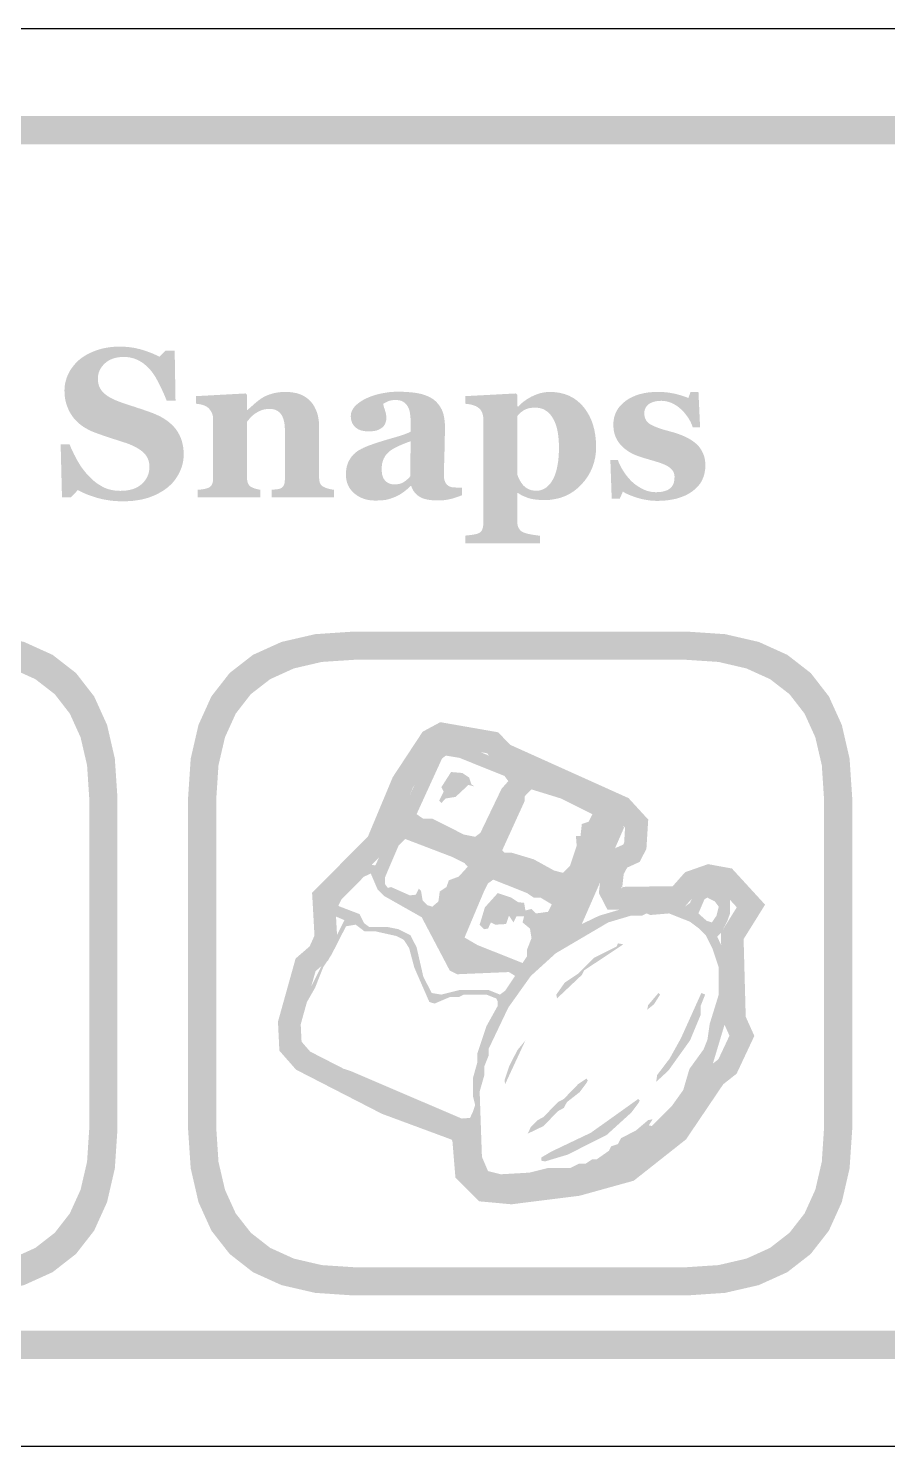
# Model space of a CAD drawing. Header units: millimetres. Extents: x 6 to 594, y 82 to 394.
# Drawn here: x 41.44 to 53.6, y 183.76 to 203.84 of the extents above; entities that cross this region are included whole.
import ezdxf

# ---------------------------------------------------------------- set-up
doc = ezdxf.new("R2010")
doc.units = ezdxf.units.MM
doc.layers.add('CUT', color=1, linetype='Continuous')
doc.layers.add('RASTER', color=7, linetype='Continuous')

msp = doc.modelspace()

# ---------------------------------------------------------------- hatches: boundary and pattern name
at = {"layer": 'RASTER'}
h = msp.add_hatch(color=7, dxfattribs=at)
h.paths.add_polyline_path([(7.2, 200.4), (7.234, 200.916), (7.337, 201.363), (7.509, 201.741), (7.75, 202.05), (8.059, 202.291), (8.438, 202.463), (8.884, 202.566), (9.4, 202.6), (66.6, 202.6), (67.116, 202.566), (67.563, 202.463), (67.941, 202.291), (68.25, 202.05), (68.491, 201.741), (68.663, 201.363), (68.766, 200.916), (68.8, 200.4), (68.8, 187.2), (68.766, 186.684), (68.663, 186.238), (68.491, 185.859), (68.25, 185.55), (67.941, 185.309), (67.563, 185.138), (67.116, 185.034), (66.6, 185), (9.4, 185), (8.884, 185.034), (8.438, 185.138), (8.059, 185.309), (7.75, 185.55), (7.509, 185.859), (7.337, 186.238), (7.234, 186.684), (7.2, 187.2)])
h.paths.add_polyline_path([(7.6, 200.4), (7.6, 187.2), (7.628, 186.778), (7.712, 186.413), (7.853, 186.103), (8.05, 185.85), (8.303, 185.653), (8.612, 185.513), (8.978, 185.428), (9.4, 185.4), (66.6, 185.4), (67.022, 185.428), (67.387, 185.513), (67.697, 185.653), (67.95, 185.85), (68.147, 186.103), (68.288, 186.413), (68.372, 186.778), (68.4, 187.2), (68.4, 200.4), (68.372, 200.822), (68.288, 201.188), (68.147, 201.497), (67.95, 201.75), (67.697, 201.947), (67.387, 202.088), (67.022, 202.172), (66.6, 202.2), (9.4, 202.2), (8.978, 202.172), (8.612, 202.088), (8.303, 201.947), (8.05, 201.75), (7.853, 201.497), (7.712, 201.188), (7.628, 200.822), (7.6, 200.4)])
for points in [[(42.775, 197.144), (42.727, 197.145), (42.681, 197.147), (42.635, 197.151), (42.591, 197.156), (42.547, 197.163), (42.503, 197.171), (42.461, 197.18), (42.419, 197.191), (42.379, 197.203), (42.34, 197.216), (42.303, 197.229), (42.267, 197.242), (42.233, 197.257), (42.201, 197.271), (42.17, 197.287), (42.14, 197.303), (42.039, 197.2), (41.915, 197.2), (41.896, 197.951), (42.022, 197.951), (42.033, 197.925), (42.044, 197.897), (42.057, 197.87), (42.07, 197.842), (42.084, 197.813), (42.099, 197.784), (42.114, 197.755), (42.13, 197.726), (42.147, 197.697), (42.164, 197.668), (42.182, 197.64), (42.201, 197.613), (42.221, 197.587), (42.241, 197.562), (42.261, 197.537), (42.282, 197.513), (42.305, 197.49), (42.328, 197.467), (42.352, 197.445), (42.377, 197.424), (42.402, 197.405), (42.428, 197.387), (42.455, 197.37), (42.482, 197.354), (42.511, 197.339), (42.54, 197.327), (42.571, 197.316), (42.602, 197.308), (42.635, 197.301), (42.669, 197.296), (42.705, 197.293), (42.741, 197.292), (42.789, 197.294), (42.835, 197.298), (42.877, 197.306), (42.917, 197.317), (42.954, 197.33), (42.987, 197.347), (43.018, 197.367), (43.046, 197.39), (43.071, 197.415), (43.093, 197.442), (43.111, 197.47), (43.126, 197.5), (43.138, 197.531), (43.146, 197.564), (43.151, 197.599), (43.153, 197.635), (43.151, 197.665), (43.147, 197.693), (43.14, 197.721), (43.13, 197.747), (43.117, 197.772), (43.102, 197.796), (43.084, 197.818), (43.063, 197.839), (43.038, 197.86), (43.011, 197.879), (42.981, 197.898), (42.948, 197.916), (42.911, 197.934), (42.872, 197.951), (42.829, 197.967), (42.783, 197.982), (42.753, 197.992), (42.723, 198.002), (42.694, 198.011), (42.665, 198.02), (42.637, 198.029), (42.61, 198.038), (42.583, 198.047), (42.557, 198.055), (42.532, 198.064), (42.506, 198.072), (42.481, 198.081), (42.457, 198.09), (42.433, 198.098), (42.409, 198.107), (42.386, 198.116), (42.363, 198.124), (42.312, 198.146), (42.265, 198.171), (42.221, 198.197), (42.18, 198.226), (42.143, 198.257), (42.109, 198.29), (42.079, 198.325), (42.052, 198.363), (42.028, 198.402), (42.007, 198.443), (41.99, 198.485), (41.975, 198.528), (41.964, 198.571), (41.956, 198.617), (41.952, 198.663), (41.95, 198.71), (41.951, 198.741), (41.953, 198.77), (41.957, 198.8), (41.963, 198.829), (41.971, 198.859), (41.98, 198.887), (41.99, 198.916), (42.003, 198.944), (42.017, 198.972), (42.032, 198.999), (42.049, 199.025), (42.068, 199.05), (42.087, 199.075), (42.109, 199.099), (42.132, 199.123), (42.156, 199.145), (42.182, 199.166), (42.208, 199.185), (42.237, 199.204), (42.267, 199.221), (42.299, 199.238), (42.332, 199.253), (42.367, 199.268), (42.404, 199.282), (42.442, 199.294), (42.481, 199.305), (42.521, 199.314), (42.562, 199.321), (42.603, 199.327), (42.645, 199.331), (42.688, 199.333), (42.732, 199.334), (42.775, 199.334), (42.817, 199.331), (42.859, 199.328), (42.9, 199.322), (42.94, 199.316), (42.979, 199.307), (43.018, 199.298), (43.056, 199.287), (43.093, 199.275), (43.127, 199.263), (43.16, 199.251), (43.191, 199.239), (43.219, 199.227), (43.246, 199.215), (43.271, 199.203), (43.293, 199.191), (43.383, 199.279), (43.51, 199.279), (43.522, 198.57), (43.396, 198.57), (43.385, 198.598), (43.373, 198.627), (43.361, 198.656), (43.348, 198.685), (43.335, 198.714), (43.321, 198.744), (43.307, 198.774), (43.292, 198.803), (43.278, 198.832), (43.262, 198.86), (43.247, 198.887), (43.232, 198.913), (43.216, 198.937), (43.2, 198.96), (43.184, 198.981), (43.167, 199.002), (43.149, 199.022), (43.13, 199.042), (43.11, 199.061), (43.09, 199.078), (43.069, 199.095), (43.047, 199.11), (43.025, 199.124), (43.002, 199.137), (42.978, 199.149), (42.953, 199.159), (42.927, 199.168), (42.9, 199.175), (42.872, 199.181), (42.843, 199.185), (42.813, 199.187), (42.782, 199.188), (42.743, 199.186), (42.706, 199.182), (42.671, 199.175), (42.638, 199.165), (42.607, 199.153), (42.577, 199.138), (42.549, 199.119), (42.523, 199.098), (42.5, 199.075), (42.48, 199.051), (42.462, 199.025), (42.448, 198.998), (42.437, 198.97), (42.429, 198.941), (42.425, 198.91), (42.423, 198.877), (42.424, 198.847), (42.429, 198.818), (42.435, 198.79), (42.445, 198.764), (42.457, 198.739), (42.472, 198.716), (42.49, 198.694), (42.51, 198.674), (42.534, 198.654), (42.56, 198.635), (42.589, 198.617), (42.622, 198.599), (42.657, 198.582), (42.696, 198.566), (42.737, 198.55), (42.782, 198.534), (42.809, 198.525), (42.836, 198.516), (42.864, 198.507), (42.891, 198.498), (42.919, 198.489), (42.947, 198.48), (42.975, 198.47), (43.003, 198.461), (43.031, 198.452), (43.058, 198.443), (43.084, 198.434), (43.11, 198.425), (43.134, 198.417), (43.158, 198.408), (43.181, 198.399), (43.204, 198.391), (43.255, 198.369), (43.304, 198.346), (43.349, 198.321), (43.391, 198.293), (43.43, 198.264), (43.465, 198.233), (43.498, 198.2), (43.527, 198.165), (43.553, 198.127), (43.575, 198.088), (43.594, 198.047), (43.61, 198.003), (43.622, 197.957), (43.631, 197.909), (43.636, 197.859), (43.637, 197.806), (43.636, 197.773), (43.634, 197.74), (43.629, 197.707), (43.622, 197.674), (43.613, 197.641), (43.602, 197.609), (43.589, 197.577), (43.574, 197.546), (43.558, 197.515), (43.54, 197.485), (43.521, 197.457), (43.5, 197.43), (43.479, 197.405), (43.455, 197.381), (43.431, 197.358), (43.405, 197.336), (43.375, 197.314), (43.344, 197.293), (43.312, 197.273), (43.278, 197.255), (43.244, 197.237), (43.208, 197.222), (43.171, 197.207), (43.134, 197.194), (43.094, 197.182), (43.053, 197.172), (43.011, 197.164), (42.967, 197.157), (42.921, 197.151), (42.874, 197.147), (42.825, 197.145), (42.775, 197.144)], [(45.767, 197.2), (44.885, 197.2), (44.885, 197.307), (44.893, 197.308), (44.9, 197.308), (44.908, 197.309), (44.916, 197.31), (44.925, 197.311), (44.934, 197.312), (44.943, 197.313), (44.953, 197.314), (44.962, 197.315), (44.971, 197.317), (44.98, 197.318), (44.988, 197.32), (44.995, 197.322), (45.001, 197.324), (45.008, 197.326), (45.013, 197.329), (45.02, 197.333), (45.027, 197.338), (45.034, 197.343), (45.039, 197.349), (45.045, 197.355), (45.049, 197.361), (45.053, 197.368), (45.057, 197.376), (45.06, 197.384), (45.063, 197.393), (45.065, 197.403), (45.067, 197.414), (45.068, 197.426), (45.069, 197.438), (45.07, 197.452), (45.07, 197.467), (45.07, 198.152), (45.069, 198.188), (45.067, 198.222), (45.062, 198.254), (45.056, 198.283), (45.049, 198.31), (45.039, 198.335), (45.028, 198.357), (45.015, 198.377), (45.001, 198.395), (44.984, 198.41), (44.967, 198.423), (44.947, 198.434), (44.926, 198.442), (44.903, 198.448), (44.879, 198.451), (44.853, 198.452), (44.839, 198.452), (44.824, 198.451), (44.81, 198.45), (44.797, 198.448), (44.783, 198.446), (44.77, 198.443), (44.757, 198.439), (44.744, 198.435), (44.732, 198.43), (44.719, 198.425), (44.707, 198.419), (44.694, 198.413), (44.682, 198.407), (44.67, 198.399), (44.657, 198.392), (44.645, 198.384), (44.635, 198.376), (44.625, 198.369), (44.616, 198.361), (44.607, 198.354), (44.599, 198.346), (44.591, 198.339), (44.584, 198.331), (44.577, 198.324), (44.571, 198.316), (44.565, 198.309), (44.559, 198.301), (44.554, 198.295), (44.548, 198.288), (44.543, 198.282), (44.538, 198.275), (44.534, 198.269), (44.534, 197.483), (44.534, 197.47), (44.535, 197.458), (44.536, 197.447), (44.538, 197.436), (44.54, 197.425), (44.542, 197.415), (44.545, 197.406), (44.549, 197.397), (44.553, 197.389), (44.557, 197.381), (44.562, 197.374), (44.568, 197.367), (44.574, 197.361), (44.581, 197.355), (44.589, 197.35), (44.597, 197.345), (44.603, 197.342), (44.609, 197.339), (44.616, 197.336), (44.623, 197.333), (44.631, 197.33), (44.639, 197.327), (44.647, 197.324), (44.656, 197.322), (44.664, 197.319), (44.673, 197.317), (44.682, 197.315), (44.69, 197.313), (44.699, 197.311), (44.707, 197.309), (44.716, 197.308), (44.724, 197.307), (44.724, 197.2), (43.834, 197.2), (43.834, 197.307), (43.843, 197.308), (43.852, 197.309), (43.861, 197.309), (43.871, 197.31), (43.88, 197.311), (43.889, 197.313), (43.898, 197.314), (43.908, 197.315), (43.917, 197.316), (43.926, 197.318), (43.934, 197.319), (43.942, 197.321), (43.95, 197.323), (43.958, 197.325), (43.965, 197.327), (43.971, 197.329), (43.983, 197.333), (43.993, 197.338), (44.002, 197.343), (44.011, 197.349), (44.019, 197.356), (44.025, 197.363), (44.031, 197.371), (44.036, 197.379), (44.04, 197.387), (44.044, 197.397), (44.047, 197.407), (44.049, 197.418), (44.051, 197.429), (44.052, 197.441), (44.053, 197.453), (44.053, 197.467), (44.053, 198.319), (44.053, 198.33), (44.052, 198.342), (44.05, 198.353), (44.048, 198.364), (44.044, 198.375), (44.04, 198.386), (44.036, 198.397), (44.03, 198.408), (44.024, 198.419), (44.017, 198.429), (44.01, 198.439), (44.003, 198.448), (43.995, 198.457), (43.987, 198.465), (43.978, 198.473), (43.969, 198.48), (43.962, 198.485), (43.954, 198.489), (43.947, 198.493), (43.939, 198.496), (43.93, 198.5), (43.921, 198.503), (43.912, 198.507), (43.902, 198.51), (43.892, 198.512), (43.881, 198.515), (43.871, 198.517), (43.86, 198.519), (43.848, 198.521), (43.837, 198.523), (43.825, 198.524), (43.813, 198.526), (43.813, 198.633), (44.512, 198.671), (44.534, 198.649), (44.534, 198.436), (44.54, 198.436), (44.55, 198.446), (44.561, 198.456), (44.573, 198.466), (44.585, 198.477), (44.598, 198.488), (44.611, 198.499), (44.625, 198.512), (44.639, 198.524), (44.654, 198.537), (44.668, 198.549), (44.682, 198.56), (44.696, 198.571), (44.709, 198.581), (44.722, 198.59), (44.735, 198.599), (44.748, 198.608), (44.762, 198.616), (44.777, 198.625), (44.793, 198.633), (44.81, 198.64), (44.829, 198.648), (44.848, 198.655), (44.868, 198.661), (44.89, 198.668), (44.912, 198.674), (44.935, 198.679), (44.957, 198.683), (44.981, 198.686), (45.004, 198.689), (45.028, 198.691), (45.053, 198.692), (45.077, 198.693), (45.135, 198.691), (45.189, 198.684), (45.24, 198.674), (45.286, 198.659), (45.329, 198.64), (45.368, 198.616), (45.404, 198.589), (45.436, 198.557), (45.464, 198.522), (45.488, 198.484), (45.508, 198.443), (45.525, 198.4), (45.538, 198.353), (45.547, 198.304), (45.553, 198.252), (45.555, 198.198), (45.555, 197.48), (45.555, 197.467), (45.556, 197.454), (45.557, 197.442), (45.559, 197.431), (45.561, 197.421), (45.564, 197.411), (45.567, 197.402), (45.571, 197.393), (45.576, 197.386), (45.581, 197.378), (45.587, 197.371), (45.594, 197.364), (45.602, 197.358), (45.611, 197.352), (45.621, 197.347), (45.631, 197.342), (45.637, 197.34), (45.644, 197.337), (45.65, 197.334), (45.657, 197.332), (45.665, 197.329), (45.672, 197.327), (45.681, 197.324), (45.689, 197.322), (45.698, 197.319), (45.707, 197.317), (45.716, 197.315), (45.726, 197.313), (45.736, 197.311), (45.746, 197.309), (45.756, 197.308), (45.767, 197.307)], [(50.342, 197.15), (50.307, 197.151), (50.271, 197.153), (50.236, 197.156), (50.202, 197.161), (50.167, 197.167), (50.133, 197.174), (50.098, 197.182), (50.064, 197.192), (50.032, 197.202), (50.001, 197.213), (49.971, 197.224), (49.944, 197.235), (49.919, 197.246), (49.895, 197.257), (49.874, 197.269), (49.854, 197.281), (49.81, 197.181), (49.696, 197.181), (49.677, 197.727), (49.784, 197.727), (49.79, 197.711), (49.797, 197.693), (49.805, 197.676), (49.813, 197.657), (49.823, 197.638), (49.833, 197.619), (49.845, 197.599), (49.857, 197.579), (49.87, 197.558), (49.884, 197.538), (49.898, 197.519), (49.912, 197.5), (49.927, 197.482), (49.942, 197.464), (49.958, 197.447), (49.974, 197.43), (49.992, 197.414), (50.01, 197.398), (50.029, 197.383), (50.048, 197.369), (50.068, 197.356), (50.089, 197.343), (50.11, 197.33), (50.132, 197.319), (50.154, 197.308), (50.177, 197.299), (50.2, 197.291), (50.224, 197.285), (50.247, 197.28), (50.272, 197.276), (50.296, 197.274), (50.322, 197.273), (50.354, 197.274), (50.384, 197.276), (50.412, 197.281), (50.438, 197.286), (50.462, 197.294), (50.483, 197.302), (50.503, 197.313), (50.52, 197.325), (50.535, 197.339), (50.549, 197.355), (50.56, 197.372), (50.569, 197.391), (50.576, 197.412), (50.581, 197.435), (50.584, 197.459), (50.585, 197.486), (50.585, 197.5), (50.583, 197.514), (50.581, 197.527), (50.578, 197.539), (50.574, 197.551), (50.569, 197.562), (50.563, 197.572), (50.556, 197.582), (50.548, 197.592), (50.54, 197.601), (50.531, 197.609), (50.521, 197.618), (50.511, 197.626), (50.5, 197.634), (50.488, 197.641), (50.475, 197.648), (50.461, 197.655), (50.446, 197.662), (50.431, 197.669), (50.415, 197.675), (50.4, 197.681), (50.383, 197.687), (50.367, 197.693), (50.35, 197.698), (50.333, 197.703), (50.314, 197.709), (50.295, 197.715), (50.274, 197.721), (50.253, 197.727), (50.23, 197.734), (50.207, 197.741), (50.182, 197.748), (50.158, 197.755), (50.134, 197.763), (50.112, 197.77), (50.09, 197.777), (50.069, 197.785), (50.049, 197.792), (50.03, 197.8), (50.012, 197.807), (49.994, 197.815), (49.976, 197.824), (49.958, 197.835), (49.939, 197.846), (49.921, 197.858), (49.902, 197.872), (49.883, 197.886), (49.865, 197.902), (49.848, 197.916), (49.833, 197.932), (49.819, 197.948), (49.805, 197.965), (49.792, 197.982), (49.78, 198.001), (49.769, 198.02), (49.759, 198.039), (49.75, 198.06), (49.742, 198.082), (49.735, 198.104), (49.729, 198.128), (49.725, 198.152), (49.722, 198.178), (49.72, 198.204), (49.719, 198.231), (49.722, 198.282), (49.73, 198.33), (49.744, 198.375), (49.763, 198.418), (49.787, 198.459), (49.817, 198.497), (49.852, 198.532), (49.893, 198.565), (49.938, 198.595), (49.987, 198.621), (50.038, 198.643), (50.094, 198.661), (50.152, 198.675), (50.214, 198.685), (50.279, 198.691), (50.348, 198.693), (50.381, 198.692), (50.413, 198.691), (50.445, 198.689), (50.476, 198.686), (50.506, 198.682), (50.536, 198.677), (50.565, 198.672), (50.593, 198.666), (50.621, 198.659), (50.647, 198.652), (50.672, 198.645), (50.696, 198.637), (50.719, 198.63), (50.741, 198.622), (50.762, 198.614), (50.781, 198.606), (50.812, 198.693), (50.924, 198.693), (50.947, 198.193), (50.843, 198.193), (50.829, 198.231), (50.813, 198.267), (50.794, 198.302), (50.773, 198.335), (50.75, 198.367), (50.725, 198.398), (50.697, 198.428), (50.667, 198.456), (50.636, 198.482), (50.604, 198.504), (50.571, 198.523), (50.538, 198.539), (50.504, 198.551), (50.47, 198.56), (50.435, 198.565), (50.399, 198.567), (50.372, 198.566), (50.346, 198.564), (50.321, 198.56), (50.298, 198.555), (50.277, 198.548), (50.257, 198.54), (50.239, 198.531), (50.222, 198.52), (50.207, 198.508), (50.194, 198.494), (50.183, 198.48), (50.174, 198.464), (50.167, 198.447), (50.161, 198.429), (50.158, 198.41), (50.157, 198.389), (50.159, 198.363), (50.163, 198.338), (50.171, 198.315), (50.181, 198.294), (50.194, 198.274), (50.211, 198.257), (50.23, 198.242), (50.252, 198.228), (50.277, 198.216), (50.304, 198.204), (50.333, 198.192), (50.365, 198.18), (50.4, 198.168), (50.436, 198.157), (50.475, 198.146), (50.516, 198.135), (50.58, 198.117), (50.639, 198.098), (50.693, 198.077), (50.743, 198.055), (50.789, 198.031), (50.831, 198.006), (50.868, 197.979), (50.9, 197.951), (50.929, 197.921), (50.953, 197.889), (50.974, 197.854), (50.991, 197.818), (51.005, 197.78), (51.014, 197.74), (51.02, 197.698), (51.022, 197.654), (51.019, 197.596), (51.01, 197.541), (50.995, 197.489), (50.975, 197.441), (50.948, 197.396), (50.916, 197.355), (50.878, 197.317), (50.833, 197.282), (50.785, 197.251), (50.732, 197.224), (50.676, 197.202), (50.617, 197.183), (50.553, 197.169), (50.486, 197.158), (50.416, 197.152), (50.342, 197.15)]]:
    msp.add_hatch(color=7, dxfattribs=at).paths.add_polyline_path(points)
h = msp.add_hatch(color=7, dxfattribs=at)
h.paths.add_polyline_path([(47.578, 197.231), (47.561, 197.224), (47.544, 197.217), (47.526, 197.211), (47.508, 197.204), (47.488, 197.198), (47.468, 197.191), (47.447, 197.185), (47.426, 197.179), (47.403, 197.174), (47.381, 197.169), (47.358, 197.165), (47.335, 197.162), (47.312, 197.159), (47.288, 197.158), (47.264, 197.156), (47.24, 197.156), (47.196, 197.157), (47.155, 197.159), (47.118, 197.164), (47.083, 197.169), (47.051, 197.177), (47.023, 197.186), (46.997, 197.197), (46.974, 197.21), (46.954, 197.224), (46.935, 197.239), (46.918, 197.256), (46.903, 197.275), (46.889, 197.294), (46.877, 197.316), (46.867, 197.338), (46.859, 197.363), (46.85, 197.363), (46.837, 197.35), (46.825, 197.339), (46.813, 197.327), (46.801, 197.316), (46.789, 197.306), (46.777, 197.296), (46.765, 197.287), (46.754, 197.278), (46.742, 197.269), (46.73, 197.261), (46.718, 197.253), (46.706, 197.245), (46.694, 197.238), (46.681, 197.231), (46.668, 197.224), (46.655, 197.218), (46.638, 197.21), (46.621, 197.203), (46.604, 197.196), (46.587, 197.19), (46.571, 197.184), (46.555, 197.179), (46.538, 197.174), (46.522, 197.17), (46.506, 197.166), (46.487, 197.163), (46.468, 197.161), (46.446, 197.158), (46.423, 197.157), (46.398, 197.156), (46.372, 197.155), (46.344, 197.155), (46.303, 197.156), (46.263, 197.161), (46.224, 197.169), (46.187, 197.18), (46.152, 197.194), (46.118, 197.211), (46.085, 197.231), (46.054, 197.255), (46.026, 197.281), (46.002, 197.309), (45.981, 197.339), (45.964, 197.372), (45.951, 197.406), (45.942, 197.442), (45.936, 197.48), (45.934, 197.521), (45.935, 197.544), (45.936, 197.567), (45.938, 197.588), (45.941, 197.609), (45.945, 197.629), (45.949, 197.648), (45.955, 197.666), (45.961, 197.683), (45.968, 197.699), (45.975, 197.715), (45.984, 197.73), (45.993, 197.745), (46.002, 197.76), (46.013, 197.774), (46.024, 197.788), (46.035, 197.801), (46.047, 197.812), (46.058, 197.823), (46.07, 197.833), (46.083, 197.843), (46.096, 197.853), (46.109, 197.862), (46.123, 197.87), (46.137, 197.878), (46.152, 197.886), (46.167, 197.893), (46.182, 197.901), (46.198, 197.908), (46.214, 197.915), (46.23, 197.922), (46.247, 197.929), (46.264, 197.935), (46.298, 197.947), (46.333, 197.96), (46.37, 197.972), (46.409, 197.985), (46.449, 197.997), (46.491, 198.01), (46.535, 198.023), (46.58, 198.036), (46.625, 198.049), (46.666, 198.061), (46.705, 198.073), (46.74, 198.085), (46.772, 198.096), (46.801, 198.108), (46.827, 198.118), (46.85, 198.129), (46.85, 198.269), (46.85, 198.279), (46.849, 198.289), (46.849, 198.3), (46.848, 198.312), (46.848, 198.324), (46.847, 198.337), (46.845, 198.351), (46.844, 198.366), (46.842, 198.381), (46.84, 198.395), (46.838, 198.408), (46.835, 198.421), (46.832, 198.434), (46.828, 198.445), (46.824, 198.457), (46.819, 198.467), (46.814, 198.479), (46.807, 198.49), (46.8, 198.5), (46.793, 198.51), (46.784, 198.52), (46.775, 198.529), (46.765, 198.538), (46.755, 198.546), (46.743, 198.554), (46.731, 198.56), (46.718, 198.566), (46.704, 198.57), (46.689, 198.574), (46.673, 198.576), (46.656, 198.578), (46.639, 198.578), (46.623, 198.578), (46.608, 198.577), (46.594, 198.576), (46.58, 198.574), (46.567, 198.571), (46.554, 198.568), (46.542, 198.564), (46.531, 198.56), (46.521, 198.556), (46.511, 198.551), (46.501, 198.546), (46.492, 198.542), (46.484, 198.537), (46.476, 198.532), (46.469, 198.528), (46.462, 198.523), (46.463, 198.515), (46.465, 198.506), (46.467, 198.496), (46.47, 198.486), (46.473, 198.474), (46.477, 198.462), (46.482, 198.448), (46.487, 198.433), (46.491, 198.418), (46.496, 198.404), (46.499, 198.389), (46.502, 198.374), (46.504, 198.36), (46.506, 198.346), (46.507, 198.332), (46.507, 198.318), (46.507, 198.311), (46.506, 198.304), (46.505, 198.297), (46.504, 198.29), (46.502, 198.282), (46.5, 198.273), (46.497, 198.265), (46.494, 198.255), (46.49, 198.246), (46.487, 198.238), (46.482, 198.23), (46.478, 198.222), (46.473, 198.215), (46.468, 198.208), (46.462, 198.202), (46.456, 198.196), (46.447, 198.189), (46.438, 198.182), (46.429, 198.176), (46.42, 198.17), (46.411, 198.165), (46.401, 198.16), (46.391, 198.155), (46.38, 198.151), (46.369, 198.147), (46.357, 198.144), (46.343, 198.141), (46.327, 198.139), (46.311, 198.137), (46.293, 198.136), (46.273, 198.135), (46.252, 198.135), (46.222, 198.135), (46.194, 198.138), (46.168, 198.143), (46.144, 198.149), (46.122, 198.158), (46.101, 198.168), (46.083, 198.18), (46.066, 198.194), (46.051, 198.209), (46.039, 198.226), (46.028, 198.243), (46.019, 198.262), (46.012, 198.282), (46.007, 198.303), (46.004, 198.325), (46.003, 198.348), (46.004, 198.369), (46.007, 198.388), (46.012, 198.408), (46.019, 198.426), (46.029, 198.444), (46.04, 198.462), (46.053, 198.479), (46.068, 198.496), (46.085, 198.512), (46.103, 198.527), (46.121, 198.541), (46.141, 198.555), (46.161, 198.568), (46.182, 198.581), (46.204, 198.592), (46.227, 198.603), (46.251, 198.614), (46.275, 198.624), (46.3, 198.633), (46.327, 198.642), (46.354, 198.651), (46.381, 198.658), (46.41, 198.665), (46.44, 198.671), (46.469, 198.677), (46.499, 198.682), (46.527, 198.686), (46.555, 198.69), (46.583, 198.692), (46.61, 198.694), (46.636, 198.695), (46.662, 198.696), (46.698, 198.695), (46.732, 198.695), (46.766, 198.693), (46.799, 198.691), (46.831, 198.689), (46.862, 198.686), (46.893, 198.683), (46.923, 198.679), (46.952, 198.674), (46.981, 198.668), (47.009, 198.661), (47.036, 198.653), (47.062, 198.644), (47.088, 198.633), (47.113, 198.622), (47.137, 198.609), (47.159, 198.596), (47.18, 198.581), (47.2, 198.564), (47.218, 198.546), (47.236, 198.527), (47.252, 198.506), (47.267, 198.484), (47.281, 198.46), (47.294, 198.435), (47.305, 198.408), (47.314, 198.379), (47.321, 198.348), (47.327, 198.316), (47.331, 198.281), (47.334, 198.245), (47.335, 198.206), (47.335, 198.164), (47.334, 198.12), (47.334, 198.074), (47.333, 198.025), (47.332, 197.975), (47.331, 197.923), (47.33, 197.87), (47.328, 197.814), (47.327, 197.759), (47.325, 197.71), (47.324, 197.665), (47.323, 197.626), (47.322, 197.591), (47.322, 197.561), (47.322, 197.535), (47.322, 197.515), (47.322, 197.499), (47.323, 197.484), (47.324, 197.469), (47.326, 197.456), (47.329, 197.443), (47.333, 197.432), (47.337, 197.421), (47.341, 197.411), (47.347, 197.402), (47.353, 197.393), (47.359, 197.385), (47.366, 197.378), (47.374, 197.371), (47.383, 197.365), (47.392, 197.359), (47.402, 197.354), (47.409, 197.351), (47.416, 197.349), (47.425, 197.346), (47.434, 197.344), (47.444, 197.343), (47.456, 197.342), (47.468, 197.341), (47.48, 197.34), (47.494, 197.339), (47.507, 197.339), (47.519, 197.339), (47.532, 197.338), (47.544, 197.338), (47.555, 197.338), (47.567, 197.338), (47.578, 197.338)])
h.paths.add_polyline_path([(46.85, 197.994), (46.829, 197.987), (46.809, 197.98), (46.789, 197.972), (46.768, 197.964), (46.748, 197.956), (46.728, 197.948), (46.707, 197.939), (46.687, 197.93), (46.668, 197.921), (46.649, 197.912), (46.631, 197.903), (46.614, 197.893), (46.598, 197.884), (46.583, 197.874), (46.569, 197.865), (46.555, 197.855), (46.542, 197.844), (46.53, 197.833), (46.518, 197.821), (46.507, 197.808), (46.497, 197.795), (46.487, 197.78), (46.479, 197.766), (46.47, 197.75), (46.463, 197.734), (46.457, 197.717), (46.452, 197.699), (46.447, 197.681), (46.444, 197.662), (46.442, 197.642), (46.44, 197.621), (46.44, 197.6), (46.441, 197.572), (46.443, 197.547), (46.447, 197.523), (46.453, 197.501), (46.46, 197.482), (46.469, 197.464), (46.48, 197.448), (46.492, 197.434), (46.505, 197.422), (46.519, 197.412), (46.534, 197.403), (46.55, 197.396), (46.566, 197.39), (46.583, 197.386), (46.601, 197.384), (46.62, 197.383), (46.64, 197.384), (46.658, 197.385), (46.676, 197.388), (46.693, 197.391), (46.709, 197.396), (46.725, 197.402), (46.739, 197.408), (46.752, 197.416), (46.765, 197.425), (46.778, 197.434), (46.79, 197.443), (46.801, 197.453), (46.813, 197.463), (46.823, 197.474), (46.834, 197.486), (46.844, 197.497)])
h = msp.add_hatch(color=7, dxfattribs=at)
h.paths.add_polyline_path([(49.475, 197.913), (49.472, 197.837), (49.462, 197.764), (49.446, 197.694), (49.423, 197.626), (49.394, 197.561), (49.359, 197.499), (49.317, 197.44), (49.268, 197.383), (49.215, 197.331), (49.158, 197.286), (49.098, 197.248), (49.034, 197.217), (48.967, 197.193), (48.897, 197.176), (48.823, 197.165), (48.745, 197.162), (48.711, 197.162), (48.678, 197.164), (48.647, 197.166), (48.618, 197.169), (48.59, 197.173), (48.564, 197.178), (48.54, 197.184), (48.517, 197.19), (48.495, 197.198), (48.475, 197.206), (48.455, 197.214), (48.437, 197.222), (48.419, 197.231), (48.402, 197.24), (48.387, 197.25), (48.372, 197.26), (48.36, 197.26), (48.36, 196.848), (48.36, 196.836), (48.362, 196.824), (48.363, 196.812), (48.366, 196.8), (48.369, 196.79), (48.373, 196.779), (48.377, 196.769), (48.383, 196.759), (48.389, 196.75), (48.395, 196.741), (48.402, 196.733), (48.41, 196.726), (48.418, 196.719), (48.427, 196.713), (48.437, 196.708), (48.447, 196.703), (48.457, 196.699), (48.468, 196.696), (48.481, 196.692), (48.494, 196.688), (48.509, 196.684), (48.524, 196.681), (48.541, 196.677), (48.559, 196.674), (48.576, 196.671), (48.593, 196.668), (48.61, 196.666), (48.625, 196.664), (48.64, 196.662), (48.654, 196.66), (48.667, 196.659), (48.679, 196.658), (48.679, 196.55), (47.622, 196.55), (47.622, 196.658), (47.631, 196.659), (47.641, 196.66), (47.652, 196.661), (47.663, 196.662), (47.675, 196.664), (47.687, 196.665), (47.7, 196.667), (47.714, 196.669), (47.728, 196.671), (47.74, 196.673), (47.752, 196.675), (47.763, 196.677), (47.773, 196.679), (47.782, 196.681), (47.79, 196.684), (47.798, 196.686), (47.809, 196.69), (47.819, 196.695), (47.829, 196.701), (47.837, 196.708), (47.844, 196.715), (47.851, 196.723), (47.857, 196.731), (47.861, 196.741), (47.865, 196.751), (47.869, 196.761), (47.872, 196.771), (47.874, 196.782), (47.876, 196.794), (47.877, 196.805), (47.878, 196.817), (47.878, 196.829), (47.878, 198.328), (47.877, 198.34), (47.875, 198.351), (47.873, 198.363), (47.87, 198.373), (47.867, 198.384), (47.864, 198.394), (47.86, 198.404), (47.855, 198.413), (47.851, 198.422), (47.845, 198.431), (47.839, 198.439), (47.832, 198.447), (47.824, 198.455), (47.816, 198.463), (47.807, 198.47), (47.798, 198.477), (47.79, 198.482), (47.782, 198.486), (47.773, 198.491), (47.764, 198.495), (47.754, 198.499), (47.743, 198.502), (47.732, 198.506), (47.72, 198.509), (47.708, 198.512), (47.696, 198.515), (47.684, 198.517), (47.672, 198.519), (47.66, 198.521), (47.648, 198.523), (47.636, 198.524), (47.625, 198.526), (47.625, 198.633), (48.338, 198.671), (48.36, 198.652), (48.36, 198.489), (48.372, 198.486), (48.396, 198.51), (48.421, 198.532), (48.447, 198.554), (48.474, 198.573), (48.501, 198.592), (48.529, 198.609), (48.557, 198.624), (48.586, 198.638), (48.616, 198.651), (48.645, 198.662), (48.675, 198.672), (48.704, 198.679), (48.733, 198.685), (48.762, 198.689), (48.791, 198.692), (48.82, 198.693), (48.894, 198.689), (48.964, 198.679), (49.03, 198.662), (49.091, 198.639), (49.149, 198.609), (49.203, 198.572), (49.253, 198.528), (49.299, 198.478), (49.34, 198.422), (49.376, 198.362), (49.406, 198.298), (49.431, 198.23), (49.45, 198.157), (49.464, 198.08), (49.472, 197.999), (49.475, 197.913)])
h.paths.add_polyline_path([(48.949, 197.908), (48.949, 197.935), (48.948, 197.962), (48.947, 197.989), (48.945, 198.015), (48.943, 198.041), (48.94, 198.067), (48.937, 198.092), (48.933, 198.118), (48.928, 198.142), (48.923, 198.167), (48.917, 198.19), (48.911, 198.213), (48.903, 198.235), (48.895, 198.256), (48.886, 198.277), (48.876, 198.297), (48.865, 198.316), (48.854, 198.335), (48.842, 198.352), (48.83, 198.368), (48.816, 198.383), (48.802, 198.398), (48.787, 198.411), (48.771, 198.423), (48.754, 198.434), (48.737, 198.444), (48.718, 198.452), (48.699, 198.458), (48.678, 198.463), (48.657, 198.467), (48.635, 198.469), (48.612, 198.47), (48.589, 198.47), (48.567, 198.468), (48.546, 198.465), (48.526, 198.462), (48.508, 198.457), (48.491, 198.451), (48.475, 198.445), (48.46, 198.437), (48.446, 198.429), (48.432, 198.419), (48.419, 198.41), (48.406, 198.399), (48.394, 198.388), (48.382, 198.376), (48.371, 198.364), (48.36, 198.351), (48.36, 197.521), (48.363, 197.513), (48.366, 197.505), (48.369, 197.496), (48.373, 197.487), (48.377, 197.478), (48.382, 197.467), (48.388, 197.457), (48.394, 197.445), (48.4, 197.434), (48.406, 197.423), (48.412, 197.413), (48.419, 197.404), (48.425, 197.395), (48.431, 197.386), (48.437, 197.379), (48.444, 197.371), (48.453, 197.362), (48.463, 197.353), (48.473, 197.345), (48.483, 197.337), (48.493, 197.33), (48.504, 197.324), (48.516, 197.318), (48.527, 197.313), (48.539, 197.308), (48.551, 197.304), (48.563, 197.301), (48.576, 197.299), (48.589, 197.296), (48.602, 197.295), (48.616, 197.294), (48.63, 197.294), (48.665, 197.296), (48.699, 197.304), (48.73, 197.316), (48.76, 197.333), (48.788, 197.355), (48.815, 197.382), (48.839, 197.413), (48.862, 197.45), (48.882, 197.491), (48.9, 197.537), (48.915, 197.587), (48.927, 197.642), (48.937, 197.702), (48.944, 197.766), (48.948, 197.834), (48.949, 197.908)])
h = msp.add_hatch(color=7, dxfattribs=at)
h.paths.add_polyline_path([(33.3, 192.95), (33.337, 193.501), (33.447, 193.978), (33.63, 194.382), (33.888, 194.713), (34.218, 194.97), (34.622, 195.153), (35.099, 195.263), (35.65, 195.3), (40.35, 195.3), (40.901, 195.263), (41.378, 195.153), (41.782, 194.97), (42.113, 194.713), (42.37, 194.382), (42.553, 193.978), (42.663, 193.501), (42.7, 192.95), (42.7, 188.25), (42.663, 187.699), (42.553, 187.222), (42.37, 186.818), (42.113, 186.488), (41.782, 186.23), (41.378, 186.047), (40.901, 185.937), (40.35, 185.9), (35.65, 185.9), (35.099, 185.937), (34.622, 186.047), (34.218, 186.23), (33.888, 186.488), (33.63, 186.818), (33.447, 187.222), (33.337, 187.699), (33.3, 188.25)])
h.paths.add_polyline_path([(33.7, 192.95), (33.7, 188.25), (33.73, 187.793), (33.822, 187.397), (33.974, 187.062), (34.188, 186.788), (34.462, 186.574), (34.797, 186.422), (35.193, 186.33), (35.65, 186.3), (40.35, 186.3), (40.807, 186.33), (41.203, 186.422), (41.538, 186.574), (41.813, 186.788), (42.026, 187.062), (42.178, 187.397), (42.27, 187.793), (42.3, 188.25), (42.3, 192.95), (42.27, 193.407), (42.178, 193.803), (42.026, 194.138), (41.813, 194.413), (41.538, 194.626), (41.203, 194.778), (40.807, 194.87), (40.35, 194.9), (35.65, 194.9), (35.193, 194.87), (34.797, 194.778), (34.462, 194.626), (34.188, 194.413), (33.974, 194.138), (33.822, 193.803), (33.73, 193.407), (33.7, 192.95)])
h = msp.add_hatch(color=7, dxfattribs=at)
h.paths.add_polyline_path([(43.7, 192.95), (43.737, 193.501), (43.847, 193.978), (44.03, 194.382), (44.288, 194.713), (44.618, 194.97), (45.022, 195.153), (45.499, 195.263), (46.05, 195.3), (50.75, 195.3), (51.301, 195.263), (51.778, 195.153), (52.182, 194.97), (52.513, 194.713), (52.77, 194.382), (52.953, 193.978), (53.063, 193.501), (53.1, 192.95), (53.1, 188.25), (53.063, 187.699), (52.953, 187.222), (52.77, 186.818), (52.513, 186.488), (52.182, 186.23), (51.778, 186.047), (51.301, 185.937), (50.75, 185.9), (46.05, 185.9), (45.499, 185.937), (45.022, 186.047), (44.618, 186.23), (44.288, 186.488), (44.03, 186.818), (43.847, 187.222), (43.737, 187.699), (43.7, 188.25)])
h.paths.add_polyline_path([(44.1, 192.95), (44.1, 188.25), (44.13, 187.793), (44.222, 187.397), (44.374, 187.062), (44.588, 186.788), (44.862, 186.574), (45.197, 186.422), (45.593, 186.33), (46.05, 186.3), (50.75, 186.3), (51.207, 186.33), (51.603, 186.422), (51.938, 186.574), (52.213, 186.788), (52.426, 187.062), (52.578, 187.397), (52.67, 187.793), (52.7, 188.25), (52.7, 192.95), (52.67, 193.407), (52.578, 193.803), (52.426, 194.138), (52.213, 194.413), (51.938, 194.626), (51.603, 194.778), (51.207, 194.87), (50.75, 194.9), (46.05, 194.9), (45.593, 194.87), (45.197, 194.778), (44.862, 194.626), (44.587, 194.413), (44.374, 194.138), (44.222, 193.803), (44.13, 193.407), (44.1, 192.95)])
h = msp.add_hatch(color=7, dxfattribs=at)
h.paths.add_polyline_path([(47.27, 194.017), (48.088, 193.874), (48.26, 193.696), (49.934, 192.942), (50.213, 192.638), (50.187, 192.223), (50.092, 192.039), (49.915, 191.958), (49.866, 191.867), (49.843, 191.659), (49.83, 191.685), (50.56, 191.695), (50.735, 191.893), (51.06, 192.007), (51.398, 191.945), (51.867, 191.433), (51.563, 190.946), (51.593, 189.846), (51.715, 189.575), (51.464, 189.04), (51.275, 188.891), (50.748, 188.11), (50.008, 187.525), (49.241, 187.312), (48.277, 187.191), (47.822, 187.233), (47.484, 187.57), (47.441, 188.089), (47.429, 188.107), (46.444, 188.472), (45.228, 189.097), (44.992, 189.366), (44.972, 189.776), (45.222, 190.671), (45.42, 190.842), (45.489, 190.995), (45.455, 191.601), (46.246, 192.399), (46.597, 193.239), (47.02, 193.882)])
h.paths.add_polyline_path([(47.324, 193.683), (47.243, 193.639), (46.881, 193.088), (46.517, 192.218), (45.782, 191.477), (45.812, 190.935), (45.683, 190.646), (45.504, 190.492), (45.294, 189.74), (45.306, 189.493), (45.428, 189.353), (46.574, 188.765), (47.638, 188.371), (47.753, 188.197), (47.794, 187.714), (47.967, 187.541), (48.271, 187.512), (49.178, 187.627), (49.86, 187.816), (50.511, 188.33), (51.038, 189.112), (51.206, 189.244), (51.363, 189.578), (51.275, 189.773), (51.241, 191.034), (51.467, 191.396), (51.234, 191.65), (51.086, 191.677), (50.92, 191.619), (50.706, 191.377), (49.636, 191.362), (49.514, 191.598), (49.555, 191.964), (49.684, 192.205), (49.859, 192.284), (49.872, 192.31), (49.885, 192.522), (49.742, 192.677), (48.072, 193.429), (47.93, 193.577), (47.324, 193.683)])
h = msp.add_hatch(color=7, dxfattribs=at)
h.paths.add_polyline_path([(47.294, 193.757), (47.412, 193.767), (47.732, 193.639), (49.455, 192.905), (49.784, 192.723), (49.87, 192.522), (49.273, 191.159), (49.519, 191.277), (50.061, 191.437), (50.476, 191.469), (50.732, 191.405), (50.805, 191.459), (50.882, 191.638), (50.955, 191.692), (51.147, 191.692), (51.316, 191.606), (51.37, 191.501), (51.37, 191.309), (51.338, 191.214), (51.252, 191.044), (51.188, 190.981), (51.338, 190.671), (51.37, 190.511), (51.37, 190.16), (51.338, 190.096), (51.306, 189.777), (51.115, 189.139), (50.965, 188.842), (50.646, 188.395), (50.294, 188.044), (50.007, 187.853), (49.647, 187.671), (49.327, 187.575), (49.008, 187.543), (48.944, 187.511), (48.753, 187.511), (48.434, 187.447), (47.987, 187.447), (47.818, 187.533), (47.7, 187.735), (47.7, 188.245), (47.677, 188.287), (46.774, 188.66), (45.858, 189.085), (45.912, 189.107), (46.008, 189.075), (47.572, 188.405), (47.69, 188.414), (47.732, 188.501), (47.763, 188.596), (47.732, 188.724), (47.732, 188.979), (47.795, 189.203), (47.795, 189.33), (47.923, 189.713), (48.083, 190.001), (48.083, 190.064), (48.06, 190.106), (47.923, 190.16), (47.604, 190.16), (47.54, 190.128), (47.412, 190.128), (47.189, 190.033), (47.115, 190.055), (46.902, 190.543), (46.828, 190.821), (46.752, 190.936), (46.646, 190.99), (46.359, 191.054), (46.199, 191.054), (46.072, 191.15), (45.935, 191.127), (45.73, 190.725), (45.615, 190.553), (45.497, 190.256), (45.37, 190.033), (45.306, 189.873), (45.306, 189.777), (45.242, 189.65), (45.242, 189.554), (45.296, 189.448), (45.392, 189.353), (45.839, 189.117), (45.721, 189.139), (45.36, 189.321), (45.264, 189.417), (45.21, 189.522), (45.21, 189.713), (45.306, 190.001), (45.912, 191.214), (45.711, 191.3), (45.689, 191.469), (45.826, 191.651), (45.89, 191.683), (46.094, 191.893), (46.273, 192.002), (46.349, 191.989), (47.147, 193.617), (47.211, 193.713)])
h.paths.add_polyline_path([(47.348, 193.544), (47.294, 193.502), (46.934, 192.714), (47.029, 192.65), (47.157, 192.65), (47.604, 192.426), (47.763, 192.394), (47.837, 192.449), (48.137, 193.074), (48.233, 193.183), (48.178, 193.256), (47.54, 193.512)])
h.paths.add_polyline_path([(47.422, 193.311), (47.581, 193.298), (47.677, 193.234), (47.709, 193.138), (47.754, 193.106), (47.668, 193.129), (47.486, 192.959), (47.348, 192.937), (47.285, 192.873), (47.253, 192.905), (47.317, 193.033), (47.285, 193.097)])
h.paths.add_polyline_path([(48.561, 193.065), (48.466, 192.969), (48.466, 192.905), (48.146, 192.203), (48.178, 192.171), (48.274, 192.171), (48.593, 192.075), (48.881, 191.916), (49.008, 191.884), (49.104, 191.98), (49.2, 192.267), (49.19, 192.404), (49.254, 192.404), (49.273, 192.576), (49.369, 192.608), (49.423, 192.714), (48.976, 192.937)])
h.paths.add_polyline_path([(46.774, 192.363), (46.678, 192.267), (46.487, 191.82), (46.487, 191.724), (46.528, 191.67), (46.573, 191.683), (46.838, 191.565), (46.924, 191.574), (46.965, 191.66), (46.997, 191.628), (47.02, 191.491), (47.084, 191.427), (47.157, 191.405), (47.243, 191.478), (47.262, 191.619), (47.358, 191.683), (47.39, 191.778), (47.53, 191.83), (47.658, 191.97), (47.613, 192.021), (47.444, 192.107)])
h.paths.add_polyline_path([(46.286, 191.874), (46.19, 191.83), (45.871, 191.51), (45.826, 191.415), (46.126, 191.3), (46.19, 191.172), (46.263, 191.118), (46.519, 191.118), (46.678, 191.086), (46.847, 191), (46.934, 190.831), (47.029, 190.416), (47.147, 190.183), (47.285, 190.16), (47.54, 190.224), (47.955, 190.224), (48.115, 190.16), (48.188, 190.215), (48.328, 190.425), (48.242, 190.479), (47.508, 190.448), (47.403, 190.502), (47.007, 191.255), (46.477, 191.555), (46.381, 191.651)])
h.paths.add_polyline_path([(48.019, 191.788), (47.945, 191.734), (47.891, 191.628), (47.613, 190.968), (47.795, 190.862), (48.434, 190.607), (48.498, 190.703), (48.498, 190.799), (48.561, 190.958), (48.539, 191.095), (48.434, 191.182), (48.456, 191.268), (48.348, 191.268), (48.306, 191.182), (48.242, 191.277), (48.201, 191.159), (48.051, 191.15), (47.987, 191.182), (47.945, 191.095), (47.891, 191.086), (47.827, 191.15), (47.901, 191.395), (48.083, 191.597), (48.274, 191.533), (48.37, 191.469), (48.456, 191.459), (48.475, 191.351), (48.561, 191.373), (48.625, 191.309), (48.794, 191.332), (48.849, 191.437), (48.689, 191.533), (48.593, 191.533), (48.498, 191.597)])
h.paths.add_polyline_path([(51.051, 191.533), (51.009, 191.51), (50.923, 191.309), (51.041, 191.204), (51.115, 191.182), (51.179, 191.277), (51.211, 191.405), (51.156, 191.478)])
h.paths.add_polyline_path([(50.189, 191.309), (50.125, 191.277), (49.966, 191.277), (49.647, 191.182), (48.903, 190.744), (48.552, 190.425), (48.233, 189.978), (47.955, 189.394), (47.955, 189.298), (47.891, 189.139), (47.891, 189.011), (47.827, 188.788), (47.859, 187.862), (47.945, 187.661), (48.124, 187.616), (48.529, 187.639), (48.785, 187.703), (49.104, 187.703), (49.232, 187.766), (49.327, 187.766), (49.423, 187.83), (49.487, 187.83), (49.656, 187.948), (49.688, 188.012), (49.784, 188.044), (49.828, 188.127), (50.039, 188.236), (50.211, 188.382), (50.275, 188.395), (50.221, 188.309), (50.263, 188.299), (50.55, 188.587), (50.709, 188.81), (50.796, 189.107), (50.997, 189.385), (51.051, 189.522), (51.083, 189.745), (51.211, 190.16), (51.211, 190.543), (51.124, 190.808), (51.029, 191), (50.933, 191.095), (50.805, 191.191), (50.508, 191.309), (50.243, 191.287)])
h.paths.add_polyline_path([(49.784, 190.885), (49.86, 190.872), (49.305, 190.502), (49.273, 190.438), (48.922, 190.106), (48.912, 190.16), (49.031, 190.329), (49.222, 190.457), (49.445, 190.681), (49.765, 190.84)])
h.paths.add_polyline_path([(50.358, 190.183), (50.381, 190.16), (50.294, 190.023), (50.199, 189.946), (50.211, 190.01)])
h.paths.add_polyline_path([(50.965, 190.183), (51.019, 190.16), (50.955, 190.001), (50.955, 189.873), (50.805, 189.512), (50.499, 189.085), (50.326, 188.925), (50.339, 189.021), (50.518, 189.257), (50.677, 189.544)])
h.paths.add_polyline_path([(48.475, 189.512), (48.188, 188.893), (48.178, 188.947), (48.242, 189.139), (48.36, 189.372)])
h.paths.add_polyline_path([(49.337, 188.97), (49.359, 188.947), (49.337, 188.906), (49.241, 188.778), (49.062, 188.638), (49.018, 188.555), (48.935, 188.51), (48.731, 188.299), (48.507, 188.191), (48.552, 188.287), (48.648, 188.382), (48.731, 188.427), (48.935, 188.638), (49.018, 188.682), (49.222, 188.893)])
h.paths.add_polyline_path([(50.071, 188.682), (50.093, 188.66), (50.071, 188.619), (49.975, 188.491), (49.624, 188.172), (49.072, 187.894), (48.753, 187.798), (48.699, 187.808), (48.699, 187.853), (48.839, 187.936), (49.401, 188.204)])

# ---------------------------------------------------------------- linework, layer by layer
at = {"layer": 'CUT'}
for points in [[(8.999, 203.84), (67.001, 203.84)], [(67.001, 183.76), (8.999, 183.76)]]:
    msp.add_lwpolyline(points, dxfattribs=at)

doc.saveas('drawing.dxf')
